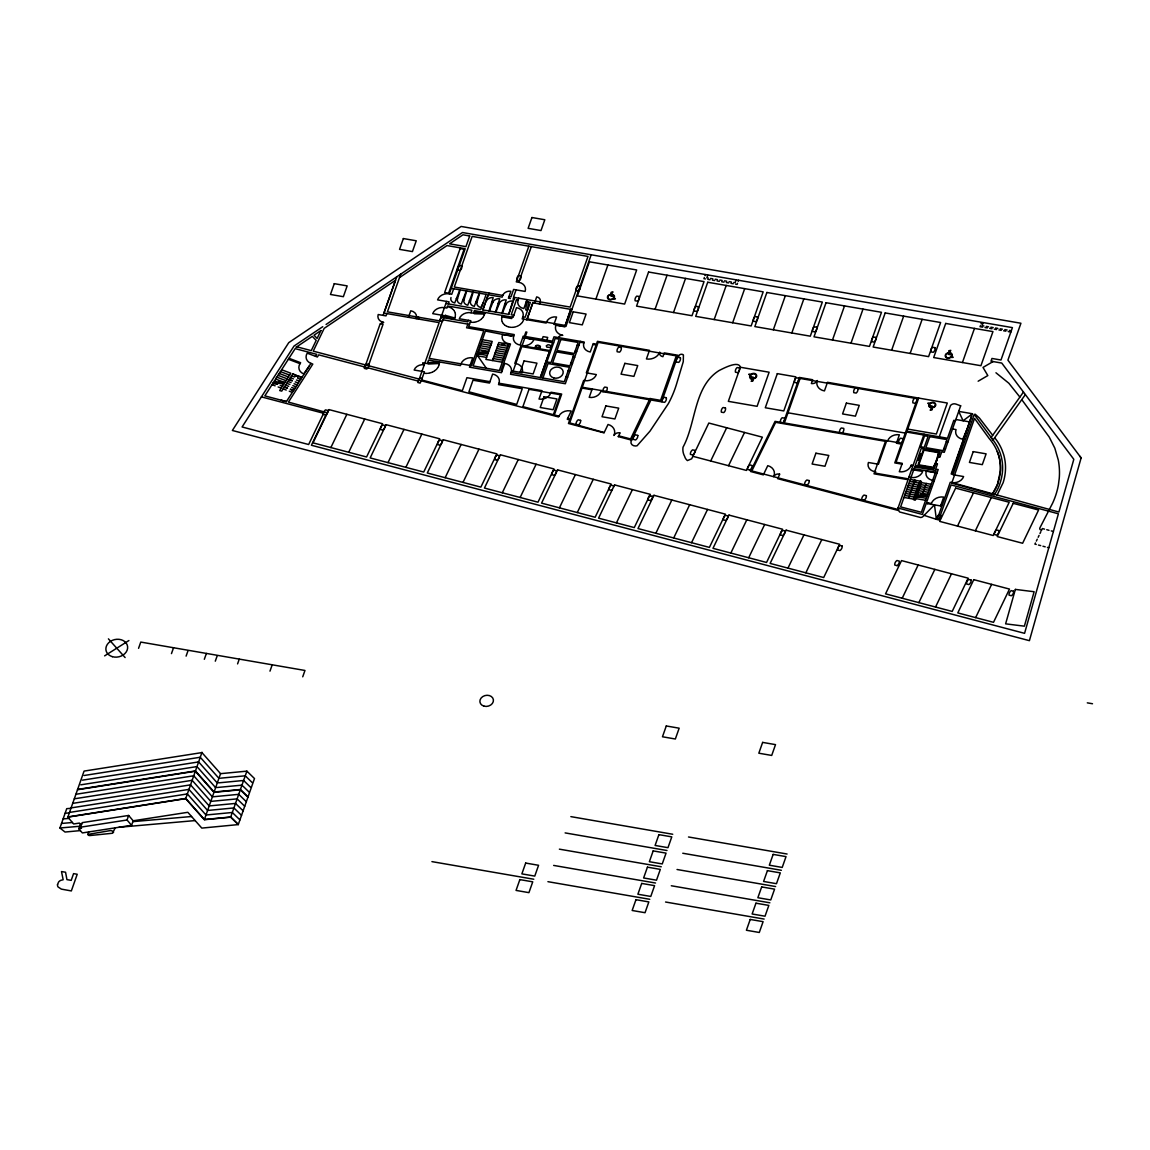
<?xml version="1.0" encoding="UTF-8"?>
<svg xmlns="http://www.w3.org/2000/svg" width="1150" height="1150" viewBox="0 0 1150 1150"><rect width="100%" height="100%" fill="white"/><g stroke="black" fill="none" stroke-linecap="round" stroke-linejoin="round"><path stroke-width="1.5" d="M613.554 486.996L613.582 485.817L611.225 485.199A6.339 5.117 -11.5 0 0 609.04 489.728L611.398 490.36L612.389 489.426M649.434 496.067L652.496 496.024A6.325 5.103 -11.5 0 1 650.311 500.566L647.953 499.948L647.967 499.1M936.416 518.133L938.572 514.783L940.93 515.401A6.325 5.103 -11.5 0 1 938.745 519.944L936.387 519.326L934.461 504.864L923.349 516.106A3.148 2.544 -11.5 0 1 920.561 517.5L899.631 511.98L897.805 509.148L898.049 508.012L899.027 508.185L898.236 510.471L777.63 478.644L779.786 474.145M752.344 380.089L752.459 378.939L750.102 378.522L752.517 378.494L752.603 377.689L749.656 377.171L749.786 375.073L748.708 374.282L750.332 374.152L750.26 376.726L753.466 377.301L752.862 380.549M455.199 316.753L455.357 315.459M439.257 363.846L438.969 365.24M88.708 831.939L87.788 834.598L88.737 835.389A3.22 2.602 -11.5 0 0 90.203 835.518L112.556 833.247L115.187 827.842M611.254 292.632L610.65 295.881L613.856 296.456L613.784 299.029L615.408 298.899L614.33 298.109L614.459 296.01L611.512 295.493L611.599 294.688L613.856 295.09L611.656 294.242L612.979 291.913L611.254 292.215M931.917 409.501L932.535 406.238L929.329 405.677L929.387 403.104L927.762 403.219L928.841 404.024L928.726 406.108L931.658 406.626L931.572 407.445L929.315 407.043L931.529 407.891L930.192 410.205L931.931 409.889M949.052 351.081L948.448 354.344L951.654 354.904L951.582 357.478L953.206 357.348L952.143 356.558L952.258 354.459L949.311 353.941L949.397 353.136L951.654 353.539L949.454 352.691L950.777 350.376L949.052 350.664M537.711 347.674L537.424 347.631M113.562 832.456L112.096 830.889A5.276 4.269 -11.5 0 0 110.199 830.602L87.846 834.426M740.356 367.252L769.12 372.212L757.088 406.324L728.338 401.35L740.356 367.252C738.76 360.223 723.623 368.23 718.923 370.645C693.565 386.759 696.239 423.056 683.014 447.206A21.994 17.753 -11.5 0 0 684.667 456.421A10.982 8.869 -11.5 0 0 687.427 460.575L691.668 458.807L708.817 423.042L762.378 437.173L746.408 470.422L692.832 456.291M501.731 317.731L501.659 319.125M501.903 317.026L502.104 316.149M484.265 314.726L484.624 313.361M752.862 380.966L751.18 381.326L752.229 380.075M1081.115 457.916L1029.408 640.665L232.372 430.474L288.751 342.643L461.136 226.449L1020.927 323.251L1007.917 360.151L1081.115 457.916L1079.864 456.248M527.16 318.866L565.225 325.45L570.644 309.35M993.068 440.004L974.208 414.402L952.933 474.706L963.614 476.56A9.473 7.648 -11.5 0 1 951.913 482.569L1058.891 512.038L1073.812 459.31L1001.765 363.069L990.984 361.201L991.961 358.455L1000.989 360.007L1012.417 327.621L462.473 232.53L326.068 324.473M59.944 827.943L66.729 808.666L70.955 808.306M67.85 817.133L84.079 771.089L201.926 752.589L220.57 773.663L246.891 771.147L254.495 778.55L238.266 824.593L201.796 828.101L187.824 812.303L133.17 820.784L128.642 815.451L82.182 822.638L80.572 827.181L81.521 828.288L78.775 828.719L80.371 824.176L79.451 823.069L73.657 823.975L67.85 817.133L185.682 798.632L204.326 819.706L230.661 817.19L238.266 824.593M138.561 648.327L140.774 642.074L304.966 670.464L302.723 676.818M171.465 653.617L173.535 647.766M133.17 820.784L131.574 825.312L127.046 819.993L128.642 815.451M186.099 656.133L187.924 650.943M204.326 659.295L206.396 653.444M215.294 661.178L217.134 655.989M238.323 824.406L230.733 817.003L204.398 819.519L185.754 798.445L195.457 770.931L77.611 789.432M195.557 770.644L202.026 752.273M237.576 663.895L239.229 659.209M204.398 819.519L213.986 792.321L195.342 771.247L77.496 789.748M214.202 791.717L220.57 773.663M365.643 364.952L380.219 323.639L383.094 324.142L368.446 365.7M383.137 315.373L396.721 276.848M386.817 313.576L386.012 315.876L378.206 314.525A8.194 6.612 -11.5 0 0 383.698 322.417A2.156 1.739 -11.5 0 0 381.038 323.783M400.717 274.146L387.421 311.851L439.746 320.893L446.617 301.429M269.977 671.154L272.205 664.844M230.719 817.003L240.321 789.806L247.926 797.209M240.522 789.202L246.891 771.147M408.466 317.314L410.766 310.773A8.194 6.612 -11.5 0 1 416.257 318.665L416.343 318.493A2.156 1.739 -11.5 0 1 418.931 317.299L418.312 319.024M448.356 303.931L449.075 301.861L437.575 299.863A9.473 7.648 -11.5 0 1 449.291 293.854L465.204 248.716L446.991 245.568L399.51 277.581M443.799 316.825L441.327 316.408L439.702 321.066L442.146 321.482L443.023 320.476L444.216 315.632L432.716 313.648A9.487 7.648 -11.5 0 1 444.432 307.639L446.89 308.056L447.623 305.986L471.902 310.184L470.997 312.743A9.473 7.648 -11.5 0 0 459.296 318.751L470.796 320.735L468.697 326.686L514.223 334.564L513.734 335.944A9.487 7.648 -11.5 0 0 520.102 345.086L523.264 336.131L524.357 336.317L525.895 331.947L526.872 332.12L525.334 336.49L552.446 341.176L553.984 336.806L584.2 342.039L583.898 342.858A9.487 7.648 -11.5 0 0 590.266 352.001L593.227 343.606L596.433 344.152L597.425 341.334L649.477 350.333L646.429 358.958A10.781 8.697 -11.5 0 0 659.741 352.116A4.744 3.824 -11.5 0 0 662.918 356.687L664.254 352.892L678.054 355.278L661.638 401.839L650.929 399.984L631.637 440.148A4.974 4.011 -11.5 0 0 635.418 445.999L637.071 445.783L649.994 431.149L668.394 403.592A136.146 109.854 -11.5 0 0 676.43 384.445L683.273 361.675L683.431 354.947A2.817 2.271 -11.5 0 0 679.492 354.919L678.486 356.543M453.689 288.765L451.749 294.271L449.291 293.854M443.239 319.858L442.161 321.468M450.987 297.548L450.987 297.548A5.606 4.528 -11.5 0 0 454.739 302.939L459.813 289.814M460.216 289.886L457.513 298.669A5.606 4.528 -11.5 0 0 461.265 304.074L466.282 290.936M466.699 291.007L464.025 299.805A5.606 4.528 -11.5 0 0 467.791 305.196L472.765 292.057M473.182 292.129L470.551 300.926A5.606 4.528 -11.5 0 0 474.317 306.331L479.248 293.178M468.323 320.318L467.762 321.899L441.025 317.285M467.863 324.113L466.569 327.779L483.776 330.754L471.457 365.671L429.151 358.354L442.764 319.772L469.502 324.401M479.665 293.25L477.077 302.062A5.606 4.528 -11.5 0 0 480.829 307.452L483.201 302.752M486.148 294.371L480.801 309.537L445.884 303.499M501.932 313.188L504.677 304.419L505.856 304.621A5.606 4.528 -11.5 0 1 512.771 301.07L508.731 314.367L482.856 309.896L488.204 294.731L502.162 297.146L502.78 295.421A6.541 5.276 -11.5 0 1 510.859 291.266L508.401 298.224L510.384 298.569M488.966 310.946L493.206 297.678A5.606 4.528 -11.5 0 0 486.292 301.243L485.803 301.516M489.368 311.018L492.818 302.364A5.606 4.528 -11.5 0 1 499.732 298.813L495.449 312.067M495.851 312.139L499.33 303.499A5.606 4.528 -11.5 0 1 506.259 299.934L504.677 304.419M477.164 354.459L488.419 352.188L485.875 359.404L502.306 362.236M477.423 353.711L488.692 351.411L492.214 341.421L482.353 339.71M502.334 313.26L505.856 304.621M502.349 315.459L501.86 316.839L511.721 318.536L512.21 317.156M528.842 246.201L516.278 281.851L518.736 282.282A9.487 7.648 -11.5 0 1 525.104 291.424L513.604 289.441L510.988 296.844L509.004 296.499M516.062 289.857L513.446 297.275L570.141 307.079L587.995 256.421L472.161 236.397L454.308 287.04L502.78 295.421M518.736 282.282L531.314 246.632M492.459 360.525L498.798 342.542L508.659 344.252M508.731 314.367L514.683 297.491M516.537 299.632L511.204 314.798L513.834 315.244M527.002 299.618L523.854 308.574A8.625 6.957 -11.5 0 1 518.061 300.265L518.794 298.195M513.734 335.944L502.478 334.578A9.487 7.648 -11.5 0 0 508.846 343.721L499.387 370.53L473.11 365.959L485.415 331.042L511.52 336.145M498.999 383.223L498.511 384.603L522.244 388.714L516.709 404.412L468.912 391.819L473.009 380.204L489.469 383.051L492.631 374.081A9.487 7.648 -11.5 0 1 498.985 383.223L541.966 390.655L539.005 399.064A9.487 7.648 -11.5 0 0 550.706 393.056L551.008 392.222L561.689 394.076L554.329 414.949L558.914 416.156A9.487 7.648 -11.5 0 1 570.314 410.881L571.191 411.067L567.252 419.261L569.724 419.908L568.459 423.488L604.023 432.86L608.048 424.465A10.781 8.697 -11.5 0 1 614.287 434.643L613.942 435.476A4.744 3.824 -11.5 0 1 619.634 432.846M470.997 312.743L473.469 313.159L474.361 310.615L513.116 317.314L516.508 307.668A9.487 7.648 -11.5 0 1 522.876 316.811L522.143 318.881L546.164 323.035L546.451 322.201A8.179 6.598 -11.5 0 1 556.557 317.012L553.955 324.372L564.722 326.887M532.852 302.824L526.872 319.7L532.852 302.824L571.881 309.566M534.491 303.097L536.676 296.901A5.175 4.169 -11.5 0 1 540.155 301.889L539.422 303.959M419.491 378.364L418.887 378.997L313.246 351.138L324.199 328.339L395.514 280.269L383.942 313.073L439.142 322.618L418.83 380.233L421.288 380.65L424.422 371.795L414.144 370.027A8.194 6.612 -11.5 0 1 424.264 364.823A2.156 1.739 -11.5 0 1 422.812 362.753L427.326 363.529L428.548 360.079L460.417 365.585L461.021 363.874A9.487 7.648 -11.5 0 1 472.722 357.851L469.444 367.152L501.486 372.701L504.764 363.4A9.487 7.648 -11.5 0 1 511.132 372.528L510.528 374.253L565.326 383.741L580.276 341.363M523.868 337.697L533.83 339.595A9.487 7.648 -11.5 0 1 522.114 345.618L521.137 345.446L514.812 363.371L515.789 363.544A9.487 7.648 -11.5 0 1 522.158 372.686L512.138 370.961L511.132 372.528M524.846 337.87L522.057 345.762L549.829 350.563L552.618 342.671L553.61 342.829L522.776 337.511M534.836 347.976L535.641 345.949A1.61 1.308 -11.5 0 1 536.303 345.474L536.576 345.388A3.594 2.904 -11.5 0 1 538.387 345.302L539.939 345.963A1.61 1.294 -11.5 0 1 540.385 346.768L539.767 348.824M542.168 339.394L543.131 336.634L547.716 337.424L546.739 340.184M540.299 377.588L549.542 351.397L521.769 346.596L512.541 372.772L540.299 377.588L549.542 351.397M542.929 378.034L548.033 363.558L569.394 367.252L564.291 381.728L541.291 377.746L555.148 338.474L559.245 339.178L550.994 362.609L546.883 361.905M565.225 325.45L570.889 309.393M565.915 326.442L555.852 325.349A10.35 8.352 -11.5 0 0 562.796 335.326A3.45 2.789 -11.5 0 0 558.541 337.511M566.217 325.623L591.186 254.783M595.887 299.101L607.919 264.989M592.178 388.959L589.217 397.354A9.487 7.648 -11.5 0 0 600.918 391.345L649.448 399.726L650.023 398.518L660.603 400.344L676.286 355.853L598.129 342.341L582.288 387.248L649.836 398.921M600.918 391.345L601.22 390.511M655.04 309.321L667.058 275.224M673.512 312.527L685.544 278.415M704.289 277.624L703.929 278.674L705.453 278.933M704.979 275.684L705.352 274.634M707.753 275.224L706.848 277.783L708.242 278.027M714.179 319.556L726.211 285.444M736.129 279.853L735.137 282.67L733.743 282.44M737.524 283.317L737.136 284.409L735.598 284.151M738.199 281.376L738.587 280.269M732.665 322.748L744.697 288.636M773.332 329.777L785.364 295.679M791.818 332.982L803.85 298.871M832.485 340.012L844.517 305.9M850.971 343.203L863.003 309.106M891.638 350.232L903.656 316.135M910.124 353.438L922.142 319.326M918.678 398.073L906.991 431.236L947.499 438.236L953.81 420.325L955.449 420.613M923.795 435.016L906.703 432.069L896.051 462.243L902.247 463.321L899.286 471.716A9.487 7.648 -11.5 0 0 910.987 465.707L911.274 464.873L913.143 465.204L924.083 434.197M897.561 509.378L908.04 479.694L874.014 473.814L885.471 441.327L775.646 422.338L751.827 470.925L897.561 509.378L898.049 508.012L922.372 514.424L926.239 503.441L941.85 506.144L937.494 518.492L939.148 518.779L951.079 484.912L1058.402 513.806L1024.578 633.334L311.406 445.251L327.06 412.677L288.42 402.112L312.814 364.09L310.946 363.371A9.487 7.648 -11.5 0 1 307.223 353.165L317.357 357.018L318.737 354.861L417.924 381.009L418.887 378.997M920.69 446.761L924.586 435.735M917.973 460.058L920.072 454.092M918.821 460.201L920.92 454.236M908.615 498.252L914.954 480.269L915.86 481.793M962.435 362.523L974.467 328.411M916.291 497.375L927.389 495.247L916.291 497.375L915.371 499.991L913.517 499.661L920.043 481.146L910.297 479.464M939.248 436.813L950.489 405.533A4.226 3.407 -11.5 0 1 955.995 404.11L960.667 405.821M980.389 325.694L980.03 326.701L982.689 327.161M981.051 323.84L981.396 322.834M982.962 323.092L982.057 325.666L983.94 325.982M937.149 463.867L936.042 463.306M939.579 456.981L938.227 457.111L940.082 451.576L921.279 448.327L915.199 465.549L934.016 468.812L936.833 459.986M960.667 405.821L944.279 452.309L941.735 451.864L939.909 457.039L938.271 456.751M927.561 503.671L927.849 502.838M972.426 413.756L963.111 420.756L958.697 411.384L972.426 413.756L951.194 473.973L953.077 474.303M940.628 505.928L943.733 497.102A10.005 8.064 -11.5 0 0 931.385 503.456L926.541 502.607L938.199 469.531L935.654 469.099L937.48 463.924L935.568 463.594L937.997 456.708L936.732 460.287M992.033 361.387L993.025 361.56M931.098 504.275L931.385 503.456M482.856 309.896L488.879 293.02M523.25 320.721L522.503 322.014M523.509 320.031L523.825 319.168M921.021 493.896L921.926 495.42L926.368 483.474M454.466 318.665L454.897 317.544M438.696 365.93L438.049 367.267M631.637 440.148L618.298 436.626L618.686 435.821L630.588 438.955L650.023 398.518M330.869 447.566L346.854 414.316M348.723 452.281L364.708 419.031M388.01 462.631L403.995 429.381M405.864 467.346L421.849 434.096M445.151 477.71L461.121 444.461M463.004 482.411L478.975 449.161M502.291 492.775L518.262 459.526M558.914 416.156L558.526 416.961L421.705 380.894M520.145 497.476L536.116 464.226M559.418 507.84L575.402 474.591M577.286 512.555L593.256 479.306M618.298 436.626L620.08 432.932M616.429 522.876L632.399 489.627M655.845 533.269L671.83 500.02M673.699 537.984L689.684 504.735M710.686 461.006L726.671 427.757M691.553 542.685L707.538 509.436M728.539 465.707L744.524 432.457M730.839 553.049L746.81 519.8M748.693 557.75L764.664 524.501M787.98 568.114L803.951 534.865M805.834 572.829L821.804 539.58M902.204 598.244L918.174 564.995L968.171 578.177L952.2 611.426L885.543 593.846L901.514 560.596L918.174 564.995M918.864 602.629L934.849 569.379M957.504 526.096L973.489 492.847M935.539 607.027L951.51 573.778M975.358 530.797L991.343 497.548M975.646 617.607L991.631 584.358M1035.446 542.958L1034.899 544.108L1036.236 544.453M1039.988 533.485L1040.908 531.587M1041.814 529.69L1042.36 528.554L1044.516 529.129M1036.351 541.075L1037.257 539.178M1038.177 537.28L1039.082 535.383M604.181 432.529L569.71 422.898L582.001 388.067L591.891 389.778M483.345 316.739L484.064 315.416M996.978 495.319L1003.145 482.655A70.826 57.155 -11.5 0 0 1003.619 454.494L1002.053 450.052A70.682 57.04 -11.5 0 0 994.693 437.733M273.254 382.792L284.812 382.548L290.792 373.218L281.635 369.739M298.827 376.28L301.904 377.459L292.747 373.966L281.736 391.115L279.666 390.569L284.366 383.238L272.823 383.482L284.352 383.252M309.264 366.002L303.729 373.894A9.487 7.662 -11.5 0 1 300.006 363.673L300.624 362.71L288.981 358.283M315.474 356.299L316.739 354.329L295.176 348.637L264.845 395.887L286.422 401.58L310.946 363.371M522.071 322.661L520.993 323.811M437.618 367.899L436.641 369.107M1023.457 392.049L991.084 437.561A68.411 55.2 -11.5 0 1 1000.601 481.376L999.652 484.452A53.101 42.852 -11.5 0 1 994.247 494.874L951.726 483.101L974.539 418.399L989.259 438.61A66.24 53.461 -11.5 0 1 998.516 481.117L997.596 484.092A50.945 41.113 -11.5 0 1 992.407 494.083L997.467 484.466L1000.371 471.098A66.326 53.518 -11.5 0 0 997.28 451.533M992.924 440.206L1025.369 394.594M481.908 318.579L482.942 317.386M436.066 369.682L434.815 370.702M520.418 324.372L519.053 325.306M480.024 320.117L481.332 319.125M322.762 326.701L294.026 346.049L242.089 426.981L308.631 444.518L323.639 413.296L261.409 396.879M296.01 347.329L312.297 336.361L316.178 340.386L311.262 350.621L296.427 346.696M434.125 371.177L432.659 371.982M518.348 325.752L516.781 326.428M104.621 655.874L128.901 640.536M478.127 351.713L483.058 352.561L484.883 351.469M501.918 344.454L503.729 343.404L504.62 344.928M992.68 361.79L983.006 367.425L987.821 375.576L978.147 381.211M913.143 481.318L914.954 480.269M921.926 495.42L923.738 494.371M477.796 321.31L479.32 320.562M431.882 372.327L430.258 372.859M295.32 376.438L297.332 375.705L297.793 377.387M274.447 380.923L279.033 382.662L281.046 381.944M475.338 322.072L476.991 321.598M429.424 373.074L427.728 373.333M514.309 327.118L515.991 326.744M477.164 354.473L488.419 352.173M927.662 494.471L916.564 496.613L921.495 482.626L931.241 484.308M84.065 775.503L199.18 757.419M199.726 757.333L200.589 757.606M82.426 780.16L197.541 762.091M198.088 762.004L198.936 762.263M80.788 784.832L195.903 766.748M196.449 766.662L197.297 766.935M75.9 794.276L193.746 775.776L212.391 796.849L238.726 794.334L246.33 801.737M74.304 798.819L192.136 780.318L210.781 801.392L237.116 798.876L244.72 806.279M72.694 803.376L190.541 784.861L209.185 805.934L235.52 803.419L243.124 810.822M71.099 807.904L188.945 789.389L207.589 810.462L233.924 807.947L241.529 815.35M69.503 812.432L187.349 793.931L205.994 815.005L232.314 812.489L239.919 819.893M67.907 816.946L185.754 798.445M80.371 824.176L81.708 823.975M80.572 827.181L127.046 819.993M131.574 825.312L82.354 832.931L78.775 828.719M472.779 322.374L474.49 322.187M244.706 775.862L245.583 776.135M217.824 782.934L216.962 782.647M243.053 780.519L243.944 780.807M241.414 785.191L242.305 785.464M220.57 778.176L244.159 775.919M219.463 778.277L218.615 777.975M218.917 782.834L242.506 780.577M217.278 787.491L240.868 785.249M216.186 787.606L215.323 787.304M213.986 792.321L240.321 789.806M65.104 813.294L69.46 812.878M80.371 830.602L65.047 832.039L59.915 828L79.638 826.275M426.866 373.405L425.169 373.348M63.121 818.915L68.928 818.398M61.525 823.458L72.407 822.509M132.868 821.632L191.547 816.514M118.982 827.267L195.141 820.583M511.75 327.333L513.461 327.261M470.278 322.187L471.931 322.316M509.234 327.074L510.902 327.319M966.589 430.316L962.751 439.228A10.005 8.064 -11.5 0 1 956.038 429.597L952.502 428.979M710.556 278.429L712.871 278.832M715.199 279.22L717.514 279.623M719.828 280.025L722.157 280.428M724.471 280.83L726.786 281.232M729.1 281.635L731.429 282.037M986.254 326.384L988.569 326.787M990.898 327.189L993.212 327.592M995.526 327.994L997.855 328.397M1000.169 328.799L1002.484 329.188M1004.798 329.59L1007.127 329.993M1009.441 330.395L1011.324 330.726M707.782 279.335L710.096 279.738M712.411 280.14L714.739 280.543M717.054 280.931L719.368 281.333M721.683 281.736L724.011 282.138M726.326 282.541L728.64 282.943M730.969 283.346L733.283 283.748M985.018 327.563L987.333 327.966M989.647 328.368L991.976 328.771M994.29 329.159L996.604 329.561M998.919 329.964L1001.247 330.366M1003.562 330.769L1005.876 331.171M1008.205 331.574L1010.864 332.034M451.231 288.334L486.148 294.371M512.842 299L514.079 299.201M516.422 299.978L518.061 300.265M526.283 301.688L530.38 302.393L525.162 317.213L522.876 316.811M491.625 302.162L492.818 302.364M498.151 303.284L499.33 303.499M456.32 298.468L457.513 298.669M462.846 299.589L464.025 299.805M469.372 300.725L470.551 300.926M475.899 301.846L477.077 302.062M579.988 342.183L583.898 342.858M592.94 344.425L596.146 344.986L586.313 372.859L596.347 374.584A9.487 7.648 -11.5 0 1 584.631 380.607L583.654 380.434L570.012 419.074L567.64 418.456M577.199 345.129L578.852 345.402M971.491 416.401L952.042 473.541L953.278 473.743M551.439 345.992L549.786 345.115A3.148 2.544 -11.5 0 0 547.673 344.885L546.264 345.863L546.868 347.185L550.936 347.444M575.014 351.325L576.653 351.613M955.851 419.491L969.565 421.878M508.846 343.721L510.485 344.008L501.041 370.789L502.09 370.976M573.016 357.003L574.655 357.291M481.649 341.723L491.51 343.419M498.094 344.54L507.955 346.251M480.944 343.721L490.806 345.417M497.389 346.538L507.251 348.249M480.24 345.719L490.101 347.415M496.685 348.536L506.532 350.247M570.831 363.213L572.47 363.501M479.536 347.717L489.397 349.413M495.981 350.534L505.827 352.245M478.831 349.715L488.692 351.411M495.276 352.533L505.123 354.243M484.955 352.892L487.988 353.409M494.572 354.531L504.419 356.241M479.32 354.027L487.284 355.408M493.868 356.529L503.714 358.239M907.609 429.065L936.359 434.039L947.298 403.032L827.497 382.303L824.449 390.914A10.781 8.697 -11.5 0 1 817.233 380.521A4.744 3.824 -11.5 0 1 811.368 383.539L812.705 379.744L799.394 377.444L783.409 422.798L775.057 421.36L750.49 471.471L763.341 474.864L767.769 465.664A10.781 8.697 -11.5 0 1 774.008 475.841L773.677 476.632A4.744 3.824 -11.5 0 1 779.355 474.044M568.186 370.702L569.825 370.99M476.718 355.709L486.579 357.406M493.163 358.527L503.01 360.238M923.594 435.577L928.107 436.353L924.226 447.379L919.712 446.603M787.98 412.793L905.294 433.076M946.277 441.686L947.916 441.974M566.001 376.898L567.64 377.186M943.848 448.572L945.487 448.859M937.523 456.981L938.328 452.626L923.982 450.153L918.807 464.83L933.153 467.302L935.338 463.191M919.986 454.322L920.834 454.466M489.957 381.671L466.929 377.689L462.343 390.684L422.093 380.089M918.059 459.827L918.893 459.971M901.945 464.14L894.772 462.904L901.413 444.087L896.411 443.224L899.372 434.815A9.487 7.648 -11.5 0 0 887.671 440.824L886.449 441.499L878.428 464.226L868.408 462.501A9.487 7.648 -11.5 0 0 874.776 471.644L875.754 471.816L875.294 473.153L908.327 478.86L912.856 466.023L910.987 465.707M914.092 468.697L935.453 472.391M936.977 473.024L926.296 471.169A9.487 7.648 -11.5 0 0 932.65 480.312L934.303 480.599M911.619 469.545L922.702 471.457A9.473 7.648 -11.5 0 1 911.001 477.48L908.946 477.121M951.913 482.569L950.259 482.296L942.152 505.31L940.916 505.094M909.592 481.462L919.339 483.144M920.791 484.624L930.537 486.306M908.888 483.46L918.634 485.142M920.086 486.622L929.833 488.304M908.184 485.458L917.93 487.14M919.382 488.621L929.128 490.302M907.479 487.456L917.226 489.138M918.678 490.619L928.424 492.301M906.775 489.454L916.521 491.136M917.973 492.617L927.719 494.299M906.071 491.452L915.817 493.134M917.269 494.615L922.357 495.492M924.298 495.837L927.015 496.297M905.366 493.451L915.113 495.132M918.505 496.944L926.311 498.295M904.662 495.449L914.408 497.131M915.86 498.611L925.606 500.293M903.958 497.447L913.704 499.129M1087.296 702.851L1092.5 703.742M570.86 816.629L672.736 834.253M688.505 836.984L787.089 854.019M565.124 832.902L667 850.511M682.769 853.242L781.353 870.291M559.389 849.16L661.264 866.769M677.034 869.501L775.617 886.549M553.653 865.418L655.529 883.027M671.298 885.759L769.882 902.807M431.926 861.623L533.787 879.232M547.918 881.676L649.793 899.3M665.562 902.017L764.146 919.066M1046.759 529.719L1049.001 530.308M1051.244 530.898L1053.4 531.473M1047.434 547.414L1048.786 547.759M1038.479 545.043L1040.721 545.632M1042.964 546.236L1045.206 546.825M281.189 400.2L286.422 401.58M447.408 306.619L448.687 306.964M449.478 307.179L450.901 307.855M923.752 515.243L936.387 519.326M506.92 326.356L508.444 326.887M288.363 359.246L300.006 363.673M280.442 371.608L289.599 375.087M291.554 375.834L294.63 376.999M297.634 378.149L300.711 379.313M279.234 373.463L288.406 376.956M290.346 377.689L293.437 378.868M296.441 380.003L299.518 381.182M278.041 375.331L287.213 378.81M286.005 380.679L276.848 377.2L275.655 379.054L284.812 382.548M287.96 381.426L291.036 382.591M294.041 383.741L297.117 384.905M286.767 383.295L289.843 384.459M292.848 385.609L295.924 386.774M280.787 383.338L283.619 384.416M291.654 387.464L294.731 388.643M275.008 383.453L277.207 384.287M278.142 386.961L281.218 388.139M283.173 388.887L286.249 390.051M272.061 384.646L275.137 385.825M292.747 373.966L295.823 375.144M295.234 381.872L298.31 383.051M285.574 385.149L288.65 386.328M280.212 385.437L282.411 386.271M289.254 391.201L292.33 392.366M995.958 372.772L1008.866 383.252L1019.878 397.066M504.893 325.206L506.23 325.996M451.591 308.214L452.769 309.163M975.143 414.187L979.441 418.054L992.694 435.289M504.347 324.702L503.298 323.668M246.215 776.753L252.209 782.575M244.576 781.411L250.556 787.247M242.938 786.083L248.917 791.904M248.026 796.893L240.422 789.489L214.101 792.005L195.457 770.931M108.416 638.854L125.12 657.556M201.207 758.31L218.299 777.63M199.568 762.967L216.66 782.288M197.915 767.639L215.007 786.959M453.301 309.652L454.192 310.802M1021.775 399.654L1049.203 437L1054.823 448.141L1058.273 459.986A102.034 82.34 -11.5 0 1 1059.236 478.486L1058.431 484.711A101.904 82.239 -11.5 0 1 1052.652 503.082L1040.089 527.491A2.3 1.854 -11.5 0 0 1041.555 530.236M477.02 354.861L486.335 368.244M502.924 323.064L502.205 321.842M482.166 351.009L483.072 352.533M454.537 311.406L455.098 312.699M502.004 321.181L501.673 319.829M278.573 380.995L279.033 382.662M455.242 313.375L455.429 314.755M780.505 422.395A6.325 5.103 -11.5 0 1 782.158 417.738L784.602 418.169A6.325 5.103 -11.5 0 1 782.949 422.812M914.552 398.231A6.325 5.103 -11.5 0 0 912.899 402.888L915.342 403.305A6.325 5.103 -11.5 0 0 916.981 398.662M898.811 442.851A6.325 5.103 -11.5 0 1 900.45 438.193L902.894 438.624A6.325 5.103 -11.5 0 1 901.255 443.282M855.399 388.01A6.339 5.103 -11.5 0 0 853.76 392.653L856.204 393.084A6.325 5.103 -11.5 0 0 857.842 388.427M839.658 432.63A6.339 5.117 -11.5 0 1 841.297 427.973L843.741 428.389A6.325 5.103 -11.5 0 1 842.102 433.047M647.953 499.948A6.325 5.103 -11.5 0 1 650.124 495.406M603.06 391.704A6.325 5.103 -11.5 0 1 604.699 387.061L607.143 387.478A6.325 5.103 -11.5 0 1 605.504 392.136M422.294 378.551L420.124 383.094L417.752 382.476L419.937 377.933L422.294 378.551M428.303 362.624L428.246 364.033L439.386 363.486L439.429 362.092L428.303 362.624M57.514 884.623L57.543 885.629A5.204 4.197 -11.5 0 0 58.089 886.966L61.367 889.122L71.343 890.934L77.222 874.259L73.571 873.626L71.199 880.368L66.93 879.621L65.564 872.246L61.496 871.542L63.164 879.75L60.979 880.282A5.333 4.312 -11.5 0 0 58.607 882.007L57.514 884.623M539.824 346.926C539.681 349.298 533.586 347.444 536.691 345.834A3.048 2.458 -11.5 0 1 539.551 346.337L539.824 346.984M526.671 302.22L525.751 309.954L527.462 309.968L528.382 302.234L526.671 302.22M484.725 312.656L484.524 314.065L474.317 313.734L474.533 312.326L484.725 312.656M610.406 294.457L610.334 294.86A2.846 2.286 -11.5 0 0 608.364 298.569A2.846 2.286 -11.5 0 0 613.151 298.08L613.568 298.238A3.306 2.674 -11.5 0 1 607.933 298.77A3.306 2.674 -11.5 0 1 610.406 294.457M932.851 407.272L932.779 407.675A3.306 2.674 -11.5 0 0 935.252 403.348A3.306 2.674 -11.5 0 0 929.617 403.894L930.019 404.052A2.846 2.286 -11.5 0 1 934.821 403.549A2.846 2.286 -11.5 0 1 932.851 407.272M948.204 352.906L948.132 353.309A2.846 2.286 -11.5 0 0 946.163 357.032A2.846 2.286 -11.5 0 0 950.949 356.529L951.366 356.687A3.306 2.674 -11.5 0 1 945.731 357.219A3.306 2.674 -11.5 0 1 948.204 352.906M753.796 378.321L753.71 378.724A3.306 2.674 -11.5 0 0 756.182 374.411A3.306 2.674 -11.5 0 0 750.548 374.943L750.964 375.101A2.846 2.286 -11.5 0 1 755.766 374.598A2.846 2.286 -11.5 0 1 753.796 378.321M1015.364 589.404L1005.617 623.846L1024.377 626.175L1034.123 591.732L1015.364 589.404M334.276 283.662L330.467 294.472L343.361 296.7L347.171 285.89L334.276 283.662M403.363 238.553L399.553 249.363L412.433 251.591L416.243 240.781L403.363 238.553M460.158 248.572L444.662 292.502L448.601 293.178L464.097 249.263L460.158 248.572M469.703 235.966L465.937 246.646L449.592 243.829L462.976 234.801L469.703 235.966M531.933 217.522L528.123 228.333L541.003 230.561L544.812 219.751L531.933 217.522M524.069 360.928L520.26 371.738L533.14 373.966L536.949 363.156L524.069 360.928M529.014 389.304L522.891 406.654L553.366 414.69L560.409 394.723L529.014 389.304M556.528 351.871L552.633 362.897L569.883 365.887L573.778 354.861L556.528 351.871M560.898 339.466L557.003 350.491L574.253 353.481L578.148 342.456L560.898 339.466M589.433 261.798L577.401 295.895L624.637 304.074L636.669 269.963L589.433 261.798M573.203 311.822L569.394 322.632L582.274 324.861L586.083 314.051L573.203 311.822M544.051 396.707L540.241 407.503L553.136 409.731L556.945 398.935L544.051 396.707M648.571 272.018L636.554 306.13L691.998 315.718L704.03 281.606L648.571 272.018M605.834 405.921L602.025 416.731L614.905 418.959L618.714 408.149L605.834 405.921M624.852 363.357L621.043 374.152L633.923 376.381L637.732 365.585L624.852 363.357M707.724 282.253L695.692 316.351L751.151 325.953L763.183 291.841L707.724 282.253M519.857 879.606L516.048 890.416L528.928 892.644L532.738 881.834L519.857 879.606M525.679 863.061L521.87 873.871L534.764 876.099L538.574 865.289L525.679 863.061M766.878 292.474L754.846 326.586L810.304 336.174L822.336 302.062L766.878 292.474M777.328 373.635L765.296 407.747L783.783 410.938L795.814 376.841L777.328 373.635M666.281 725.966L662.472 736.776L675.352 739.004L679.161 728.194L666.281 725.966M826.031 302.709L813.999 336.821L869.458 346.409L881.475 312.297L826.031 302.709M800.098 378.436L784.386 422.97L901.701 443.253L917.413 398.734L800.084 378.436M635.964 899.688L632.155 910.484L645.035 912.712L648.844 901.916L635.964 899.688M641.7 883.43L637.891 894.226L650.771 896.454L654.58 885.644L641.7 883.43M647.436 867.158L643.626 877.967L656.506 880.196L660.316 869.386L647.436 867.158M653.171 850.899L649.362 861.709L662.242 863.938L666.051 853.128L653.171 850.899M658.907 834.641L655.098 845.451L667.977 847.679L671.787 836.869L658.907 834.641M815.911 453.215L812.101 464.025L824.981 466.253L828.791 455.443L815.911 453.215M846.371 403.118L842.562 413.928L855.442 416.156L859.251 405.346L846.371 403.118M885.184 312.929L873.152 347.041L928.596 356.629L940.628 322.518L885.184 312.929M762.637 742.397L758.827 753.207L771.708 755.435L775.517 744.625L762.637 742.397M945.702 323.438L933.685 357.549L980.921 365.714L992.953 331.603L945.702 323.438M750.217 919.439L746.408 930.249L759.288 932.477L763.097 921.667L750.217 919.439M755.952 903.181L752.129 913.991L765.023 916.205L768.833 905.409L755.952 903.181M761.674 886.923L757.864 897.719L770.759 899.947L774.568 889.151L761.674 886.923M767.409 870.651L763.6 881.461L776.48 883.689L780.304 872.879L767.409 870.651M773.145 854.393L769.336 865.202L782.216 867.431L786.025 856.621L773.145 854.393M914.71 466.929L900.622 506.906L921.38 512.282L936.071 470.623L914.71 466.929M923.493 449.449L917.901 465.29L933.642 468.007L939.234 452.166L923.493 449.449M929.761 436.641L925.865 447.666L943.115 450.642L947.011 439.616L929.761 436.641M920.474 481.232L914.077 499.373L915.069 499.546L921.466 481.39L920.474 481.232M973.231 451.619L969.421 462.415L982.301 464.643L986.111 453.848L973.231 451.619M320.893 330.567L317.113 338.431L314.007 335.196L320.893 330.567M329.001 409.601L313.016 442.851L366.577 456.981L382.562 423.732L329.001 409.601M386.127 424.681L370.156 457.93L423.717 472.046L439.702 438.797L386.127 424.681M443.268 439.746L427.297 472.995L480.858 487.126L496.843 453.876L443.268 439.746M500.408 454.811L484.438 488.06L537.999 502.191L553.969 468.941L500.408 454.811M557.549 469.876L541.564 503.125L595.139 517.256L611.11 484.006L557.549 469.876M614.546 484.912L598.575 518.161L634.283 527.577L650.268 494.327L614.546 484.912M653.962 495.305L637.991 528.554L709.406 547.4L725.391 514.151L653.962 495.305M728.956 515.085L712.986 548.334L766.547 562.465L782.532 529.216L728.956 515.085M786.097 530.164L770.126 563.414L823.688 577.53L839.658 544.281L786.097 530.164M955.621 488.132L939.651 521.381L993.212 535.512L1009.197 502.262L955.621 488.132M973.777 579.658L957.792 612.907L993.514 622.322L1009.484 589.073L973.777 579.658M1013.208 503.326L997.223 536.561L1022.623 543.26L1038.594 510.011L1013.208 503.326M445.338 315.359L444.676 316.696L454.135 319.341L454.796 318.004L445.338 315.359M461.768 265.837L459.324 265.42A6.325 5.103 -11.5 0 0 457.686 270.077L460.129 270.494A6.325 5.103 -11.5 0 0 461.768 265.837M520.921 276.072L518.477 275.641A6.325 5.103 -11.5 0 0 516.839 280.298L519.283 280.715A6.325 5.103 -11.5 0 0 520.921 276.072M580.074 286.293L577.631 285.876A6.325 5.103 -11.5 0 0 575.977 290.533L578.421 290.95A6.325 5.103 -11.5 0 0 580.074 286.293M639.213 296.527L636.769 296.096A6.325 5.103 -11.5 0 0 635.131 300.754L637.574 301.185A6.325 5.103 -11.5 0 0 639.213 296.527M698.366 306.748L695.923 306.331A6.325 5.103 -11.5 0 0 694.284 310.989L696.727 311.406A6.339 5.103 -11.5 0 0 698.366 306.748M757.519 316.983L755.076 316.552A6.325 5.103 -11.5 0 0 753.437 321.209L755.881 321.641A6.325 5.103 -11.5 0 0 757.519 316.983M816.673 327.204L814.229 326.787A6.325 5.103 -11.5 0 0 812.59 331.444L815.034 331.861A6.325 5.103 -11.5 0 0 816.673 327.204M875.826 337.439L873.382 337.007A6.325 5.103 -11.5 0 0 871.729 341.665L874.173 342.096A6.325 5.103 -11.5 0 0 875.826 337.439M934.964 347.659L932.521 347.243A6.325 5.103 -11.5 0 0 930.882 351.9L933.326 352.317A6.325 5.103 -11.5 0 0 934.964 347.659M621.244 347.516L618.801 347.084A6.325 5.103 -11.5 0 0 617.148 351.742L619.591 352.173A6.325 5.103 -11.5 0 0 621.244 347.516M680.383 357.736L677.939 357.319A6.339 5.103 -11.5 0 0 676.301 361.977L678.744 362.394A6.339 5.103 -11.5 0 0 680.383 357.736M739.536 367.971L737.092 367.554A6.325 5.103 -11.5 0 0 735.454 372.198L737.898 372.629A6.325 5.103 -11.5 0 0 739.536 367.971M798.689 378.192L796.246 377.775A6.325 5.103 -11.5 0 0 794.607 382.433L797.051 382.849A6.325 5.103 -11.5 0 0 798.689 378.192M666.296 397.713L663.852 397.282A6.339 5.117 -11.5 0 0 662.213 401.939L664.657 402.356A6.325 5.103 -11.5 0 0 666.296 397.713M725.449 407.934L723.005 407.517A6.325 5.103 -11.5 0 0 721.366 412.174L723.81 412.591A6.325 5.103 -11.5 0 0 725.449 407.934M368.92 364.478L366.548 363.86A6.339 5.117 -11.5 0 0 364.377 368.388L366.735 369.021A6.325 5.103 -11.5 0 0 368.92 364.478M749.901 470.062L747.543 469.444A6.339 5.117 -11.5 0 1 749.728 464.902L752.086 465.534A6.311 5.103 -11.5 0 1 749.901 470.062M327.879 410.493L325.522 409.874A6.339 5.117 -11.5 0 0 323.337 414.417L325.709 415.035A6.325 5.103 -11.5 0 0 327.879 410.493M556.428 470.767L554.07 470.149A6.325 5.103 -11.5 0 0 551.885 474.691L554.257 475.309A6.325 5.103 -11.5 0 0 556.428 470.767M842.159 546.049L839.788 545.416A6.325 5.103 -11.5 0 0 837.617 549.959L839.974 550.577A6.325 5.103 -11.5 0 0 842.159 546.049M497.116 460.244L494.759 459.612A6.325 5.103 -11.5 0 1 496.929 455.084L499.287 455.702A6.339 5.103 -11.5 0 1 497.116 460.244M897.115 565.656L894.743 565.024A6.325 5.103 -11.5 0 1 896.928 560.496L899.286 561.114A6.339 5.117 -11.5 0 1 897.115 565.656M580.635 420.397L578.277 419.764A6.325 5.103 -11.5 0 0 576.092 424.307L578.464 424.925A6.325 5.103 -11.5 0 0 580.635 420.397M637.79 435.433L635.433 434.815A6.311 5.103 -11.5 0 0 633.247 439.357L635.605 439.976A6.325 5.103 -11.5 0 0 637.79 435.433M694.945 450.455L692.587 449.837A6.325 5.103 -11.5 0 0 690.402 454.379L692.774 454.997A6.325 5.103 -11.5 0 0 694.945 450.455M809.226 480.599L806.854 479.981A6.339 5.117 -11.5 0 0 804.684 484.509L807.041 485.142A6.325 5.103 -11.5 0 0 809.226 480.599M866.367 495.664L863.995 495.046A6.325 5.103 -11.5 0 0 861.824 499.589L864.182 500.207A6.339 5.117 -11.5 0 0 866.367 495.664M998.904 530.596L996.533 529.977A6.325 5.103 -11.5 0 0 994.362 534.506L996.719 535.138A6.325 5.103 -11.5 0 0 998.904 530.596M385.02 425.558L382.662 424.939A6.325 5.103 -11.5 0 0 380.478 429.482L382.835 430.1A6.325 5.103 -11.5 0 0 385.02 425.558M442.161 440.637L439.789 440.004A6.311 5.103 -11.5 0 0 437.618 444.547L439.976 445.165A6.325 5.103 -11.5 0 0 442.161 440.637M727.878 515.904L725.521 515.286A6.325 5.103 -11.5 0 0 723.336 519.829L725.693 520.447A6.325 5.103 -11.5 0 0 727.878 515.904M785.019 530.969L782.647 530.351A6.325 5.103 -11.5 0 0 780.476 534.894L782.834 535.512A6.339 5.117 -11.5 0 0 785.019 530.969M971.117 580.046L968.746 579.428A6.325 5.103 -11.5 0 0 966.575 583.97L968.932 584.588A6.325 5.103 -11.5 0 0 971.117 580.046M1013.581 591.229L1011.209 590.611A6.325 5.103 -11.5 0 0 1009.039 595.139L1011.396 595.772A6.325 5.103 -11.5 0 0 1013.581 591.229M292.229 380.736L289.153 379.558L292.229 380.736M287.442 388.183L284.366 387.018L287.442 388.183M293.523 390.497L290.447 389.332L293.523 390.497M483.934 706.129A6.828 5.52 -11.5 0 0 493.393 699.761A6.828 5.52 -11.5 0 0 482.626 696.656A6.828 5.52 -11.5 0 0 483.934 706.129M112.341 656.664A10.968 8.855 -11.5 0 0 127.593 646.516A10.968 8.855 -11.5 0 0 110.343 641.441A10.968 8.855 -11.5 0 0 112.341 656.664M553.711 377.919A6.828 5.52 -11.5 0 0 563.169 371.551A6.828 5.52 -11.5 0 0 552.402 368.446A6.828 5.52 -11.5 0 0 553.711 377.919"/></g></svg>
